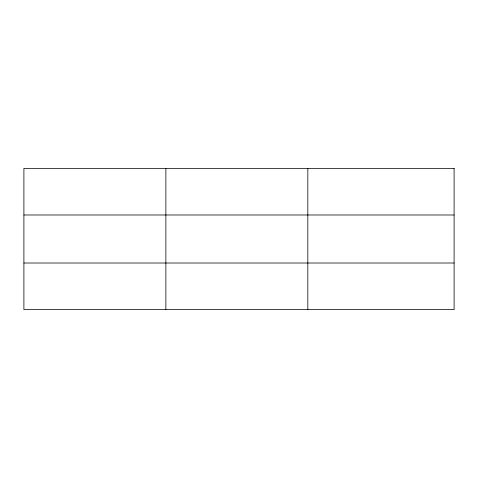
<?xml version="1.0" encoding="UTF-8"?>
<svg xmlns="http://www.w3.org/2000/svg" width="478" height="478" viewBox="0 0 478 478"><rect width="100%" height="100%" fill="white"/><g stroke="black" fill="none" stroke-linecap="round" stroke-linejoin="round"><path stroke-width="0.72" d="M165.866 168.393L165.866 309.607M307.832 168.393L307.832 309.607M23.9 214.992L454.1 214.992M23.9 263.008L454.1 263.008M454.1 168.393L454.1 309.607L23.9 309.607L23.9 168.393L454.1 168.393"/></g></svg>
